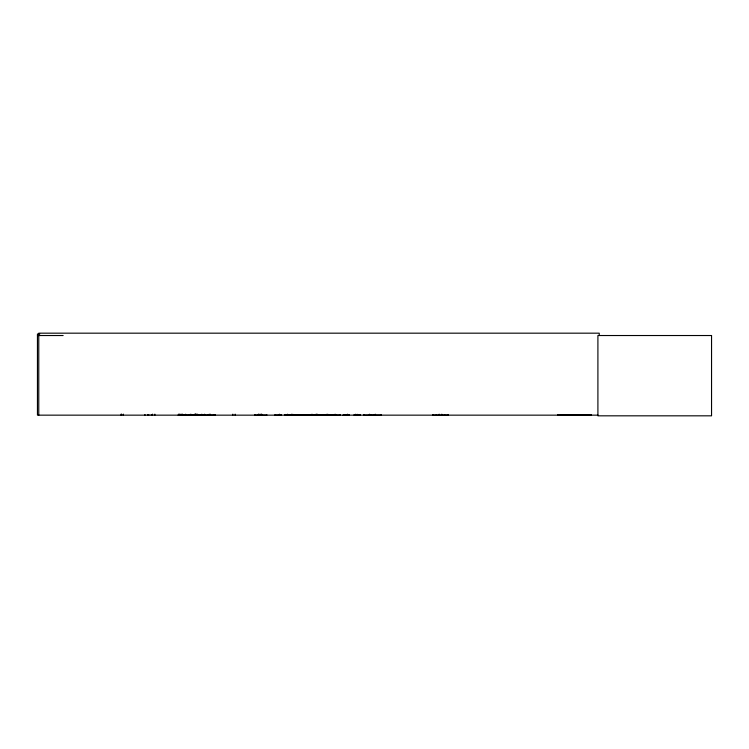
<?xml version="1.0" encoding="UTF-8"?>
<svg xmlns="http://www.w3.org/2000/svg" width="749" height="749" viewBox="0 0 749 749"><rect width="100%" height="100%" fill="white"/><g stroke="black" fill="none" stroke-linecap="round" stroke-linejoin="round"><path stroke-width="1.12" d="M189.076 415.124L189.076 414.487M201.116 415.124L201.125 414.487M297.699 415.124L297.699 414.487M558.539 414.787L580.297 415.124M590.792 415.124L590.867 414.618L558.155 414.618L558.248 415.152L558.248 414.618L558.164 415.152L590.867 414.618M322.679 415.124L322.716 414.487M558.174 414.862L590.867 414.834M590.867 415.152L590.774 414.618M432.81 415.152L448.145 415.086M310.676 415.068L310.685 414.487M190.649 415.049L190.77 414.291M316.546 415.068L316.565 414.319M260.933 415.086L260.952 414.319M325.909 415.049L326.002 414.487M363.583 415.152L381.288 415.086M342.902 415.152L348.987 414.543M203.148 415.068L203.222 414.543M183.046 415.04L183.131 414.515M196.397 415.152L196.463 414.319M196.921 415.049L196.818 414.319M194.497 415.124L194.365 414.459M194.983 415.049L194.899 414.319M363.892 415.068L363.939 414.543L363.995 415.152M373.414 415.068L373.47 414.543M322.838 415.068L322.903 414.543M274.752 415.068L281.1 415.068M197.83 415.068L197.905 414.543M178.093 415.04L203.222 414.983M178.505 415.04L183.131 414.955M39.791 334.017L37.45 334.017L37.45 415.152L598.058 415.152M37.45 335.524L63.141 335.524M284.629 414.628L335.833 414.628M194.515 415.04L189.9 414.515M284.601 414.824L335.87 414.843M284.62 415.105L340.374 415.068M360.335 415.124L354.333 415.068M260.324 415.152L260.09 414.543M259.828 415.068L259.66 414.487M260.043 415.049L259.931 414.487M208.746 415.068L208.793 414.487M204.205 415.068L204.205 414.487M203.794 415.068L215.403 415.049M209.345 415.068L209.477 414.319M359.894 415.068L359.82 414.543M291.81 415.049L291.895 414.319M285.903 415.068L285.65 414.487M332.556 415.068L332.49 414.543M380.96 415.049L380.885 414.487M447.986 415.049L447.958 414.487M323.371 415.049L323.362 414.487M311.378 415.086L311.266 414.487M580.353 415.124L580.344 414.506M599.228 335.524L599.228 333.174L38.77 333.174L38.77 415.152M444.55 414.487L444.55 415.152M442.004 414.319L442.004 415.152M441.601 414.319L441.601 415.152M439.354 414.319L439.354 415.152M438.951 414.319L438.951 415.152M436.405 414.487L436.405 415.152M432.997 414.487L432.997 415.152M375.474 414.319L375.474 415.152M375.146 414.319L375.146 415.152M373.517 414.487L373.517 415.152M371.364 414.487L371.364 415.152M369.744 414.319L369.744 415.152M369.407 414.319L369.407 415.152M359.745 414.487L359.745 415.152M357.563 414.319L357.563 415.152M355.878 414.319L355.878 415.152M355.681 414.319L355.681 415.152M354.183 414.487L354.183 415.152M349.062 414.487L349.062 415.152M347.564 414.319L347.564 415.152M347.367 414.319L347.367 415.152M343.501 414.487L343.501 415.152M339.887 414.487L339.887 415.152M335.234 414.319L335.234 415.152M334.981 414.319L334.981 415.152M332.425 414.487L332.425 415.152M330.431 414.487L330.431 415.152M327.884 414.319L327.884 415.152M327.622 414.319L327.622 415.152M326.648 414.319L326.658 415.152M322.969 414.487L322.969 415.152M322.098 414.487L322.098 415.152M317.492 414.319L317.492 415.152M316.818 414.487L316.818 415.152M316.284 414.319L316.284 415.152M315.909 414.319L315.909 415.152M312.174 414.319L312.174 415.152M311.799 414.319L311.799 415.152M305.985 414.487L305.985 415.152M293.468 414.487L293.505 415.152M292.822 414.319L292.812 415.152M291.717 414.487L291.717 415.152M291.473 414.319L291.464 415.152M287.682 414.319L287.682 415.152M287.466 414.319L287.466 415.152M281.25 414.487L281.25 415.152M279.536 414.319L279.536 415.152M279.33 414.319L279.33 415.152M275.286 414.487L275.286 415.152M266.756 414.487L266.766 415.152L254.707 415.124L254.716 414.487M261.907 414.319L261.907 415.152M261.373 414.15L261.373 415.152M261.223 414.487L261.261 415.152M259.585 414.487L259.585 415.152M259.032 414.15L259.032 415.152M258.63 414.319L258.63 415.152M258.283 414.319L258.283 415.152M235.167 414.15L235.167 415.152M232.827 414.15L232.827 415.152M215.366 414.487L215.366 415.152M214.102 414.487L214.102 415.152M210.338 414.319L210.338 415.152M210.16 414.319L210.16 415.152M209.083 414.319L209.083 415.152M208.175 414.487L208.175 415.152M204.749 414.319L204.749 415.152M204.589 414.319L204.589 415.152M203.634 414.487L203.634 415.152M203.297 414.487L203.297 415.152M201.93 414.319L201.93 415.152M201.743 414.319L201.743 415.152M197.979 414.487L197.979 415.152M197.67 414.15L197.67 415.152M197.015 414.487L197.015 415.152M196.069 414.319L196.069 415.152M195.91 414.319L195.91 415.152M195.517 414.487L195.517 415.152M195.405 414.15L195.442 415.152M195.302 414.319L195.161 415.152M195.021 414.15L195.086 415.152M192.484 414.487L192.484 415.152M190.929 414.291L190.929 415.124M189.825 414.459L189.825 415.124M185.808 414.319L185.808 415.152M185.415 414.319L185.415 415.152M183.205 414.459L183.205 415.124M182.25 414.291L182.25 415.124M182.091 414.291L182.091 415.124M181.885 414.15L181.885 415.152M180.144 414.15L180.144 415.152M179.61 414.15L179.61 415.152M179.526 414.487L179.526 415.152M178.665 414.459L178.665 415.124M178.487 414.15L178.487 415.152M154.865 414.15L154.865 415.152M152.571 414.15L152.571 415.152M151.298 414.487L151.298 415.152M148.798 414.487L148.798 415.152M148.162 414.487L148.124 415.152M147.487 414.487L147.487 415.152M144.941 414.487L144.941 415.152M123.36 414.15L123.36 415.152M121.703 414.15L121.703 415.152M121.066 414.15L121.066 415.152M711.55 335.524L597.908 335.524L597.908 415.826L711.55 415.826L711.55 335.524M260.661 415.086L260.521 414.319L260.68 415.124M358.247 415.152L358.247 414.487L358.209 415.152M317.07 415.152L317.07 414.319L316.986 415.152"/></g></svg>
